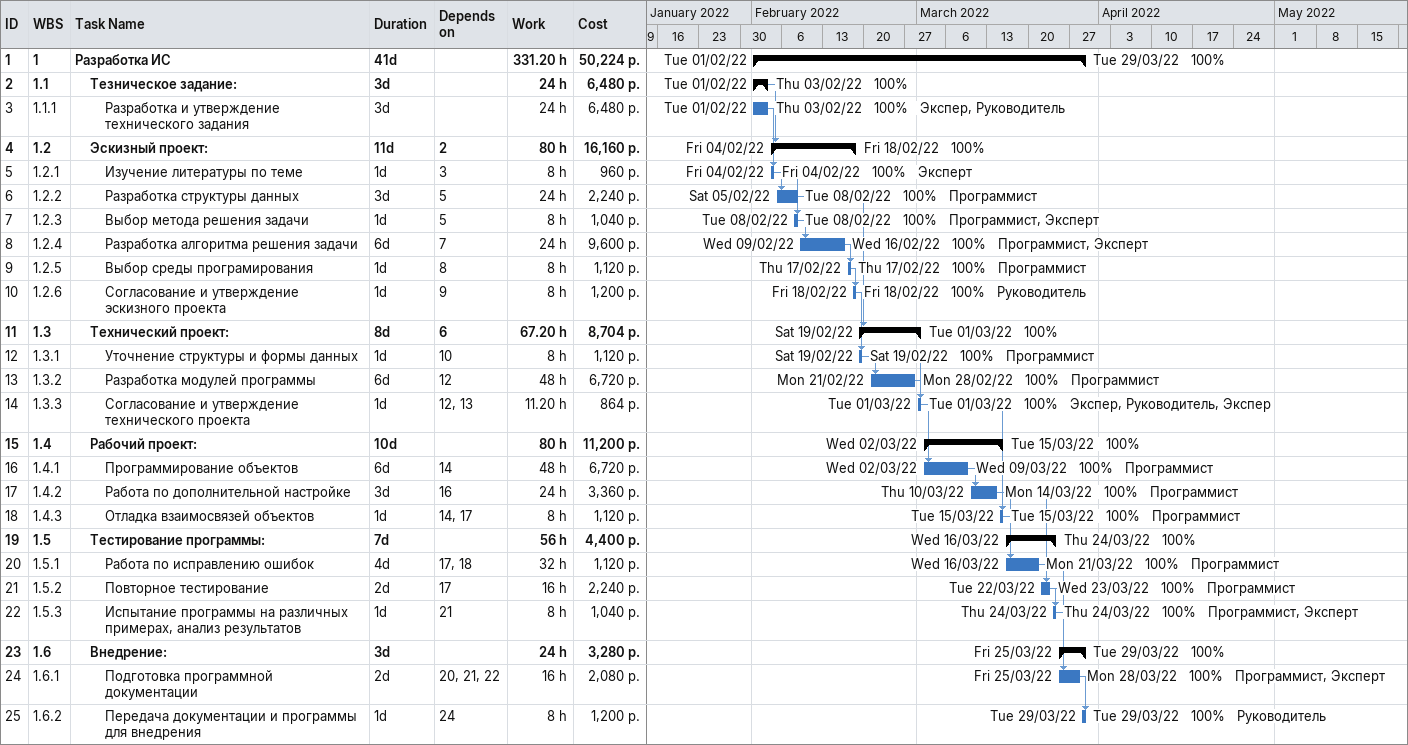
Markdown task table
| ID | WBS | Task | Duration | Start | Finish | Predecessors | Resources | % complete | Work (h) | Cost (р.) |
|---|---|---|---|---|---|---|---|---|---|---|
| 1 | 1 | **Разработка ИС** | 41d | 2022-02-01 | 2022-03-29 |  |  | 100 | 331.20 | 50224 |
| 2 | 1.1 | **Тезническое задание:** | 3d | 2022-02-01 | 2022-02-03 |  |  | 100 | 24 | 6480 |
| 3 | 1.1.1 | Разработка и утверждение технического задания | 3d | 2022-02-01 | 2022-02-03 |  | Экспер, Руководитель | 100 | 24 | 6480 |
| 4 | 1.2 | **Эскизный проект:** | 11d | 2022-02-04 | 2022-02-18 | 2 |  | 100 | 80 | 16160 |
| 5 | 1.2.1 | Изучение литературы по теме | 1d | 2022-02-04 | 2022-02-04 | 3 | Эксперт | 100 | 8 | 960 |
| 6 | 1.2.2 | Разработка структуры данных | 3d | 2022-02-05 | 2022-02-08 | 5 | Программист | 100 | 24 | 2240 |
| 7 | 1.2.3 | Выбор метода решения задачи | 1d | 2022-02-08 | 2022-02-08 | 5 | Программист, Эксперт | 100 | 8 | 1040 |
| 8 | 1.2.4 | Разработка алгоритма решения задачи | 6d | 2022-02-09 | 2022-02-16 | 7 | Программист, Эксперт | 100 | 24 | 9600 |
| 9 | 1.2.5 | Выбор среды програмирования | 1d | 2022-02-17 | 2022-02-17 | 8 | Программист | 100 | 8 | 1120 |
| 10 | 1.2.6 | Согласование и утверждение эскизного проекта | 1d | 2022-02-18 | 2022-02-18 | 9 | Руководитель | 100 | 8 | 1200 |
| 11 | 1.3 | **Технический проект:** | 8d | 2022-02-19 | 2022-03-01 | 6 |  | 100 | 67.20 | 8704 |
| 12 | 1.3.1 | Уточнение структуры и формы данных | 1d | 2022-02-19 | 2022-02-19 | 10 | Программист | 100 | 8 | 1120 |
| 13 | 1.3.2 | Разработка модулей программы | 6d | 2022-02-21 | 2022-02-28 | 12 | Программист | 100 | 48 | 6720 |
| 14 | 1.3.3 | Согласование и утверждение технического проекта | 1d | 2022-03-01 | 2022-03-01 | 12, 13 | Экспер, Руководитель, Экспер | 100 | 11.20 | 864 |
| 15 | 1.4 | **Рабочий проект:** | 10d | 2022-03-02 | 2022-03-15 |  |  | 100 | 80 | 11200 |
| 16 | 1.4.1 | Программирование объектов | 6d | 2022-03-02 | 2022-03-09 | 14 | Программист | 100 | 48 | 6720 |
| 17 | 1.4.2 | Работа по дополнительной настройке | 3d | 2022-03-10 | 2022-03-14 | 16 | Программист | 100 | 24 | 3360 |
| 18 | 1.4.3 | Отладка взаимосвязей объектов | 1d | 2022-03-15 | 2022-03-15 | 14, 17 | Программист | 100 | 8 | 1120 |
| 19 | 1.5 | **Тестирование программы:** | 7d | 2022-03-16 | 2022-03-24 |  |  | 100 | 56 | 4400 |
| 20 | 1.5.1 | Работа по исправлению ошибок | 4d | 2022-03-16 | 2022-03-21 | 17, 18 | Программист | 100 | 32 | 1120 |
| 21 | 1.5.2 | Повторное тестирование | 2d | 2022-03-22 | 2022-03-23 | 17 | Программист | 100 | 16 | 2240 |
| 22 | 1.5.3 | Испытание программы на различных примерах, анализ результатов | 1d | 2022-03-24 | 2022-03-24 | 21 | Программист, Эксперт | 100 | 8 | 1040 |
| 23 | 1.6 | **Внедрение:** | 3d | 2022-03-25 | 2022-03-29 |  |  | 100 | 24 | 3280 |
| 24 | 1.6.1 | Подготовка программной документации | 2d | 2022-03-25 | 2022-03-28 | 20, 21, 22 | Программист, Эксперт | 100 | 16 | 2080 |
| 25 | 1.6.2 | Передача документации и программы для внедрения | 1d | 2022-03-29 | 2022-03-29 | 24 | Руководитель | 100 | 8 | 1200 |
